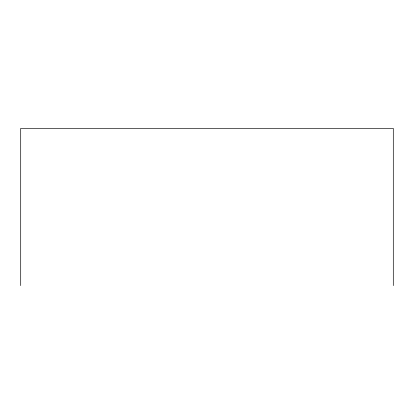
<?xml version="1.0" encoding="UTF-8"?>
<svg xmlns="http://www.w3.org/2000/svg" width="414" height="414" viewBox="0 0 414 414"><rect width="100%" height="100%" fill="white"/><g stroke="black" fill="none" stroke-linecap="round" stroke-linejoin="round"><path stroke-width="0.62" d="M393.3 285.603L393.3 128.397L20.7 128.397L20.7 285.603"/></g></svg>
